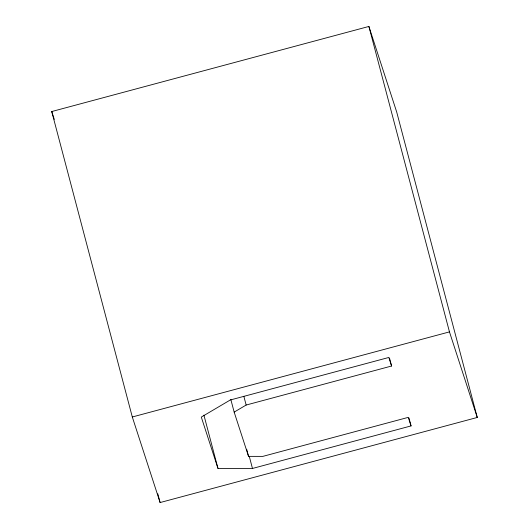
<?xml version="1.0" encoding="UTF-8"?>
<svg xmlns="http://www.w3.org/2000/svg" width="529" height="529" viewBox="0 0 529 529"><rect width="100%" height="100%" fill="white"/><g stroke="black" fill="none" stroke-linecap="round" stroke-linejoin="round"><path stroke-width="0.79" d="M391.592 366.022L388.815 357.465L230.234 400.01L201.298 417.077L217.974 468.416L252.472 468.463L411.053 425.918L408.276 417.361L262.827 456.382L248.544 456.362L234.162 412.111L246.15 405.042L391.592 366.022L389.496 358.067M51.736 111.54L368.892 26.45L396.697 112.016L477.264 417.46L160.108 502.55L132.303 416.984L51.736 111.54L54.282 119.395M132.303 416.984L449.465 331.888L477.264 417.46M368.892 26.45L449.465 331.888M408.957 417.963L411.053 425.918M243.843 396.294L246.15 405.042M249.324 456.534L252.472 468.463M246.653 449.207L248.544 456.362M230.803 399.388L234.162 412.111M203.916 415.126L217.974 468.416M157.794 493.775L160.108 502.55"/></g></svg>
